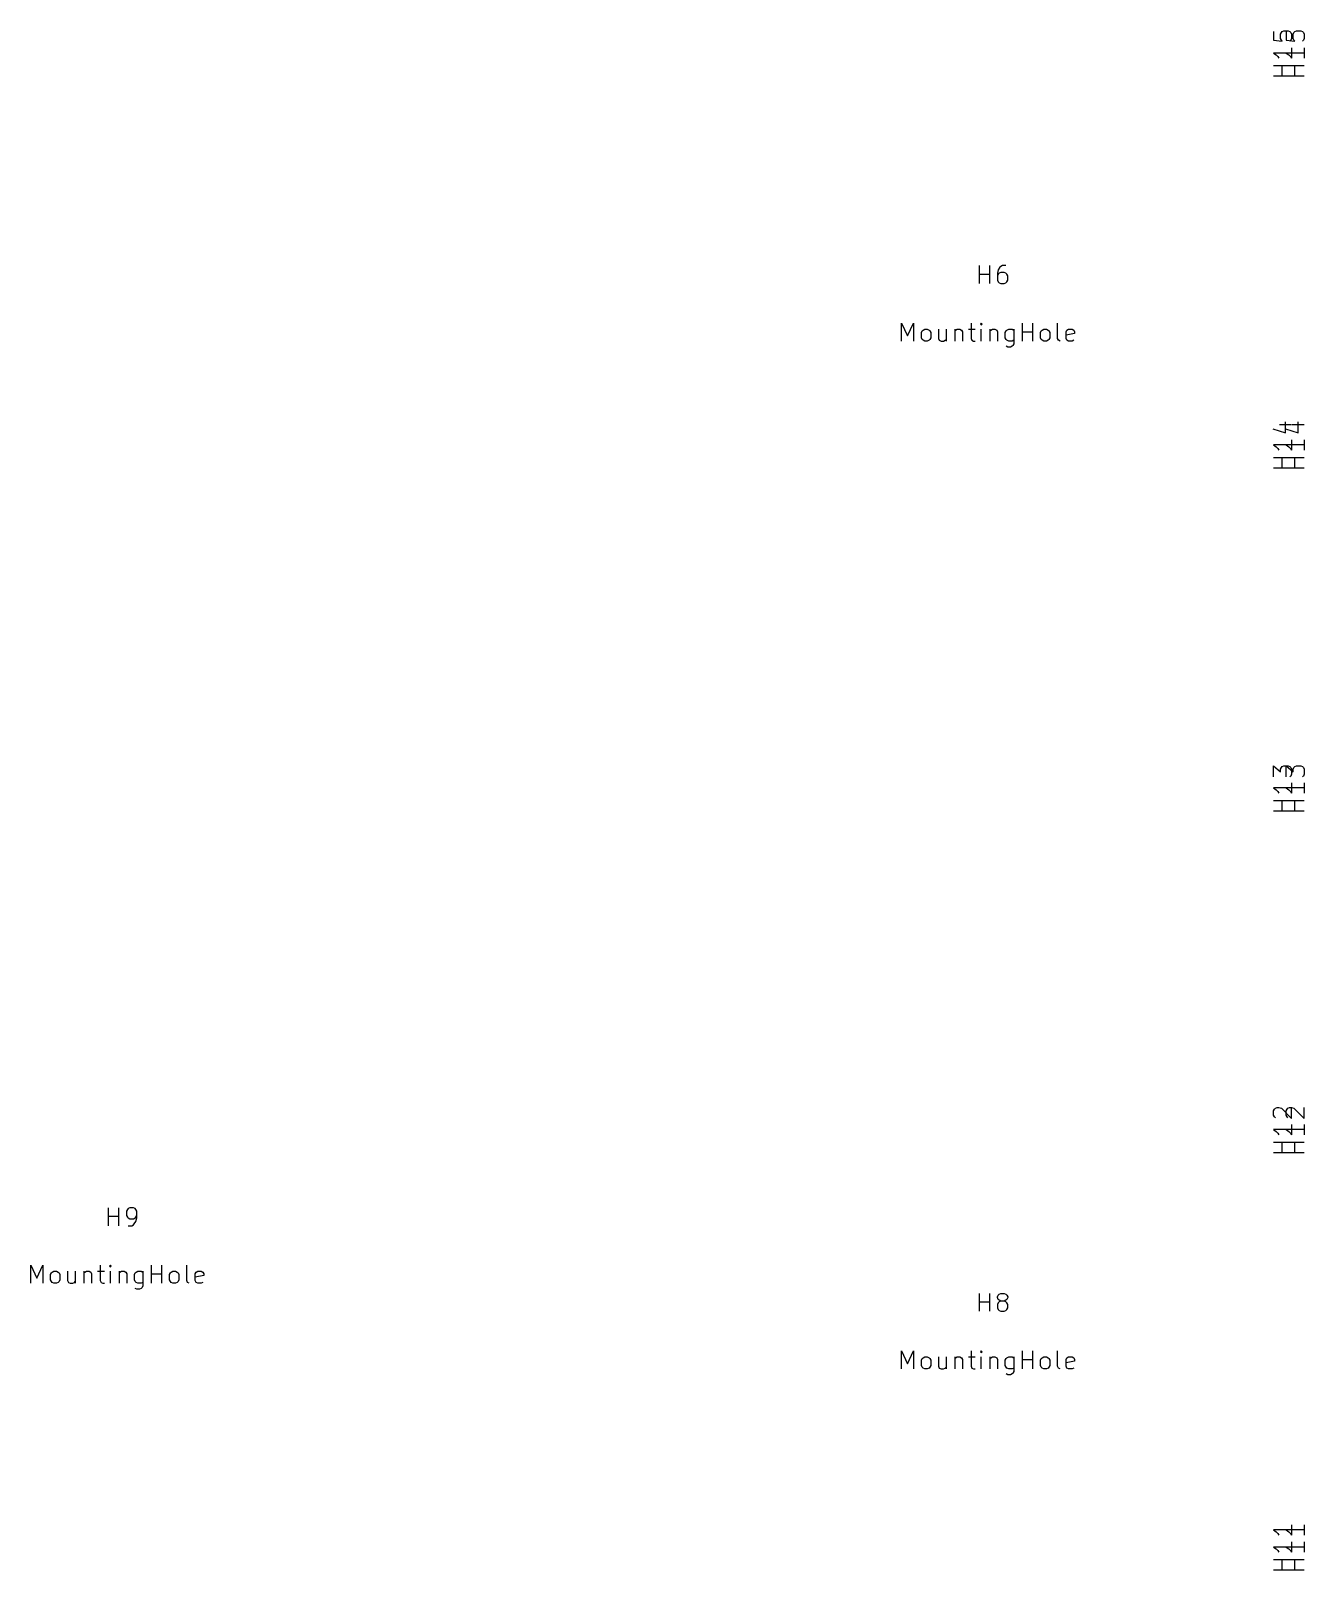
# Model space of a CAD drawing. Extents: x 64 to 353, y -155 to -55.
# Drawn here: x 136.2 to 207, y -152.7 to -67.1 of the extents above; entities that cross this region are included whole.
import ezdxf

# ---------------------------------------------------------------- set-up
doc = ezdxf.new("R2010")
doc.units = 0
doc.layers.add('BLACK', color=7, linetype='CONTINUOUS')

msp = doc.modelspace()

# ---------------------------------------------------------------- linework, layer by layer
at = {"layer": 'BLACK', "linetype": 'CONTINUOUS'}
for p, q in [((205.279, -67.1633), (205.279, -67.6395)), ((205.66, -67.3062), (205.708, -67.2109)), ((205.66, -67.5443), (205.66, -67.3062)), ((205.708, -67.6395), (205.66, -67.5443)), ((205.708, -67.2109), (205.756, -67.1633)), ((205.756, -67.1633), (205.851, -67.1157)), ((205.851, -67.1157), (206.089, -67.1157)), ((205.979, -67.1633), (205.979, -67.6395)), ((206.089, -67.1157), (206.184, -67.1633)), ((206.184, -67.1633), (206.232, -67.2109)), ((206.232, -67.2109), (206.279, -67.3062)), ((206.279, -67.5443), (206.232, -67.6395)), ((206.279, -67.3062), (206.279, -67.5443)), ((206.36, -67.3062), (206.408, -67.2109)), ((206.36, -67.5443), (206.36, -67.3062)), ((206.408, -67.6395), (206.36, -67.5443)), ((206.408, -67.2109), (206.456, -67.1633)), ((206.456, -67.1633), (206.551, -67.1157)), ((206.551, -67.1157), (206.789, -67.1157)), ((206.789, -67.1157), (206.884, -67.1633)), ((206.884, -67.1633), (206.932, -67.2109)), ((206.932, -67.2109), (206.979, -67.3062)), ((206.979, -67.5443), (206.932, -67.6395)), ((206.979, -67.3062), (206.979, -67.5443)), ((205.279, -67.6395), (205.756, -67.6871)), ((206.279, -68.3538), (205.279, -68.3538)), ((205.279, -68.3538), (205.422, -68.449)), ((205.422, -68.449), (205.517, -68.5443)), ((205.756, -67.6871), (205.708, -67.6395)), ((205.979, -67.6395), (206.456, -67.6871)), ((206.979, -68.3538), (205.979, -68.3538)), ((205.979, -68.3538), (206.122, -68.449)), ((206.122, -68.449), (206.217, -68.5443)), ((206.232, -67.6395), (206.184, -67.6871)), ((206.279, -68.0681), (206.279, -68.6395)), ((206.456, -67.6871), (206.408, -67.6395)), ((206.932, -67.6395), (206.884, -67.6871)), ((206.979, -68.0681), (206.979, -68.6395)), ((206.279, -69.0681), (205.279, -69.0681)), ((205.517, -68.5443), (205.565, -68.6395)), ((205.756, -69.6395), (205.756, -69.0681)), ((206.979, -69.0681), (205.979, -69.0681)), ((206.217, -68.5443), (206.265, -68.6395)), ((206.456, -69.6395), (206.456, -69.0681)), ((206.279, -69.6395), (205.279, -69.6395)), ((206.979, -69.6395), (205.979, -69.6395)), ((188.92, -81.1736), (188.92, -80.1736)), ((189.492, -81.1736), (189.492, -80.1736)), ((189.968, -80.4117), (189.92, -80.6022)), ((190.063, -80.2688), (189.968, -80.4117)), ((190.111, -80.2212), (190.063, -80.2688)), ((190.206, -80.1736), (190.111, -80.2212)), ((190.397, -80.1736), (190.206, -80.1736)), ((188.92, -80.6498), (189.492, -80.6498)), ((189.92, -80.6022), (189.92, -80.9831)), ((189.968, -80.6498), (189.92, -80.745)), ((189.92, -80.9831), (189.968, -81.0783)), ((190.016, -80.6022), (189.968, -80.6498)), ((189.968, -81.0783), (190.016, -81.126)), ((190.111, -80.5545), (190.016, -80.6022)), ((190.016, -81.126), (190.111, -81.1736)), ((190.301, -80.5545), (190.111, -80.5545)), ((190.111, -81.1736), (190.301, -81.1736)), ((190.397, -80.6022), (190.301, -80.5545)), ((190.301, -81.1736), (190.397, -81.126)), ((190.444, -80.6498), (190.397, -80.6022)), ((190.397, -81.126), (190.444, -81.0783)), ((190.492, -80.745), (190.444, -80.6498)), ((190.444, -81.0783), (190.492, -80.9831)), ((190.492, -80.9831), (190.492, -80.745)), ((184.597, -84.3736), (184.597, -83.3736)), ((184.597, -83.3736), (184.93, -84.0879)), ((184.93, -84.0879), (185.263, -83.3736)), ((185.263, -83.3736), (185.263, -84.3736)), ((185.692, -83.8974), (185.74, -83.8022)), ((185.74, -83.8022), (185.787, -83.7545)), ((185.787, -83.7545), (185.882, -83.7069)), ((185.882, -83.7069), (186.025, -83.7069)), ((186.025, -83.7069), (186.12, -83.7545)), ((186.12, -83.7545), (186.168, -83.8022)), ((186.168, -83.8022), (186.216, -83.8974)), ((186.644, -83.7069), (186.644, -84.2307)), ((187.073, -83.7069), (187.073, -84.3736)), ((187.549, -83.7069), (187.549, -84.3736)), ((187.549, -83.8022), (187.597, -83.7545)), ((187.597, -83.7545), (187.692, -83.7069)), ((187.692, -83.7069), (187.835, -83.7069)), ((187.835, -83.7069), (187.93, -83.7545)), ((187.93, -83.7545), (187.978, -83.8498)), ((187.978, -83.8498), (187.978, -84.3736)), ((188.311, -83.7069), (188.692, -83.7069)), ((188.454, -83.3736), (188.454, -84.2307)), ((189.025, -83.3736), (188.978, -83.4212)), ((188.978, -83.4212), (189.025, -83.4688)), ((189.073, -83.4212), (189.025, -83.3736)), ((189.025, -83.3736), (189.025, -83.4688)), ((189.025, -83.4688), (189.073, -83.4212)), ((189.025, -84.3736), (189.025, -83.7069)), ((189.501, -83.7069), (189.501, -84.3736)), ((189.501, -83.8022), (189.549, -83.7545)), ((189.549, -83.7545), (189.644, -83.7069)), ((189.644, -83.7069), (189.787, -83.7069)), ((189.787, -83.7069), (189.882, -83.7545)), ((189.882, -83.7545), (189.93, -83.8498)), ((189.93, -83.8498), (189.93, -84.3736)), ((190.359, -83.8974), (190.406, -83.8022)), ((190.406, -83.8022), (190.454, -83.7545)), ((190.454, -83.7545), (190.549, -83.7069)), ((190.549, -83.7069), (190.74, -83.7069)), ((190.74, -83.7069), (190.835, -83.7545)), ((190.835, -83.7069), (190.835, -84.5164)), ((191.311, -84.3736), (191.311, -83.3736)), ((191.311, -83.8498), (191.882, -83.8498)), ((191.882, -84.3736), (191.882, -83.3736)), ((192.311, -83.8974), (192.359, -83.8022)), ((192.359, -83.8022), (192.406, -83.7545)), ((192.406, -83.7545), (192.501, -83.7069)), ((192.501, -83.7069), (192.644, -83.7069)), ((192.644, -83.7069), (192.74, -83.7545)), ((192.74, -83.7545), (192.787, -83.8022)), ((192.787, -83.8022), (192.835, -83.8974)), ((193.263, -84.2307), (193.263, -83.3736)), ((193.74, -83.8498), (193.787, -83.7545)), ((193.74, -84.2307), (193.74, -83.8498)), ((193.787, -83.7545), (193.882, -83.7069)), ((193.882, -83.7069), (194.073, -83.7069)), ((194.073, -83.7069), (194.168, -83.7545)), ((194.168, -83.7545), (194.216, -83.8498)), ((194.216, -83.8498), (194.216, -83.945)), ((185.692, -84.1831), (185.692, -83.8974)), ((185.74, -84.2783), (185.692, -84.1831)), ((185.787, -84.326), (185.74, -84.2783)), ((185.882, -84.3736), (185.787, -84.326)), ((186.025, -84.3736), (185.882, -84.3736)), ((186.12, -84.326), (186.025, -84.3736)), ((186.168, -84.2783), (186.12, -84.326)), ((186.216, -84.1831), (186.168, -84.2783)), ((186.216, -83.8974), (186.216, -84.1831)), ((186.644, -84.2307), (186.692, -84.326)), ((186.692, -84.326), (186.787, -84.3736)), ((186.787, -84.3736), (186.93, -84.3736)), ((186.93, -84.3736), (187.025, -84.326)), ((187.025, -84.326), (187.073, -84.2783)), ((188.454, -84.2307), (188.501, -84.326)), ((188.501, -84.326), (188.597, -84.3736)), ((188.597, -84.3736), (188.692, -84.3736)), ((190.359, -84.1831), (190.359, -83.8974)), ((190.406, -84.2783), (190.359, -84.1831)), ((190.454, -84.326), (190.406, -84.2783)), ((190.501, -84.7069), (190.406, -84.6593)), ((190.549, -84.3736), (190.454, -84.326)), ((190.644, -84.7069), (190.501, -84.7069)), ((190.74, -84.3736), (190.549, -84.3736)), ((190.74, -84.6593), (190.644, -84.7069)), ((190.835, -84.326), (190.74, -84.3736)), ((190.787, -84.6117), (190.74, -84.6593)), ((190.835, -84.5164), (190.787, -84.6117)), ((192.311, -84.1831), (192.311, -83.8974)), ((192.359, -84.2783), (192.311, -84.1831)), ((192.406, -84.326), (192.359, -84.2783)), ((192.501, -84.3736), (192.406, -84.326)), ((192.644, -84.3736), (192.501, -84.3736)), ((192.74, -84.326), (192.644, -84.3736)), ((192.787, -84.2783), (192.74, -84.326)), ((192.835, -84.1831), (192.787, -84.2783)), ((192.835, -83.8974), (192.835, -84.1831)), ((193.311, -84.326), (193.263, -84.2307)), ((193.406, -84.3736), (193.311, -84.326)), ((194.216, -83.945), (193.74, -84.0402)), ((193.787, -84.326), (193.74, -84.2307)), ((193.882, -84.3736), (193.787, -84.326)), ((194.073, -84.3736), (193.882, -84.3736)), ((194.168, -84.326), (194.073, -84.3736)), ((205.613, -89.0041), (206.279, -89.0041)), ((205.946, -89.4803), (205.946, -88.8613)), ((206.313, -89.0041), (206.979, -89.0041)), ((206.646, -89.4803), (206.646, -88.8613)), ((205.232, -89.2422), (205.946, -89.4803)), ((205.932, -89.2422), (206.646, -89.4803)), ((206.279, -89.8613), (206.279, -90.4327)), ((206.979, -89.8613), (206.979, -90.4327)), ((206.279, -90.147), (205.279, -90.147)), ((205.279, -90.147), (205.422, -90.2422)), ((205.422, -90.2422), (205.517, -90.3375)), ((205.517, -90.3375), (205.565, -90.4327)), ((206.979, -90.147), (205.979, -90.147)), ((205.979, -90.147), (206.122, -90.2422)), ((206.122, -90.2422), (206.217, -90.3375)), ((206.217, -90.3375), (206.265, -90.4327)), ((206.279, -90.8613), (205.279, -90.8613)), ((206.279, -91.4327), (205.279, -91.4327)), ((205.756, -91.4327), (205.756, -90.8613)), ((206.979, -90.8613), (205.979, -90.8613)), ((206.979, -91.4327), (205.979, -91.4327)), ((206.456, -91.4327), (206.456, -90.8613)), ((205.279, -108.603), (205.279, -107.984)), ((205.279, -107.984), (205.66, -108.318)), ((205.66, -108.175), (205.708, -108.08)), ((205.66, -108.318), (205.66, -108.175)), ((205.708, -108.08), (205.756, -108.032)), ((205.756, -108.032), (205.851, -107.984)), ((205.851, -107.984), (206.089, -107.984)), ((205.979, -108.603), (205.979, -107.984)), ((205.979, -107.984), (206.36, -108.318)), ((206.089, -107.984), (206.184, -108.032)), ((206.184, -108.032), (206.232, -108.08)), ((206.232, -108.556), (206.184, -108.603)), ((206.232, -108.08), (206.279, -108.175)), ((206.279, -108.46), (206.232, -108.556)), ((206.279, -108.175), (206.279, -108.46)), ((206.36, -108.175), (206.408, -108.08)), ((206.36, -108.318), (206.36, -108.175)), ((206.408, -108.08), (206.456, -108.032)), ((206.456, -108.032), (206.551, -107.984)), ((206.551, -107.984), (206.789, -107.984)), ((206.789, -107.984), (206.884, -108.032)), ((206.884, -108.032), (206.932, -108.08)), ((206.932, -108.556), (206.884, -108.603)), ((206.932, -108.08), (206.979, -108.175)), ((206.979, -108.46), (206.932, -108.556)), ((206.979, -108.175), (206.979, -108.46)), ((206.279, -109.222), (205.279, -109.222)), ((205.279, -109.222), (205.422, -109.318)), ((205.422, -109.318), (205.517, -109.413)), ((205.517, -109.413), (205.565, -109.508)), ((206.979, -109.222), (205.979, -109.222)), ((205.979, -109.222), (206.122, -109.318)), ((206.122, -109.318), (206.217, -109.413)), ((206.217, -109.413), (206.265, -109.508)), ((206.279, -108.937), (206.279, -109.508)), ((206.979, -108.937), (206.979, -109.508)), ((206.279, -109.937), (205.279, -109.937)), ((205.756, -110.508), (205.756, -109.937)), ((206.979, -109.937), (205.979, -109.937)), ((206.456, -110.508), (206.456, -109.937)), ((206.279, -110.508), (205.279, -110.508)), ((206.979, -110.508), (205.979, -110.508)), ((205.279, -127.174), (205.327, -127.079)), ((205.279, -127.412), (205.279, -127.174)), ((205.327, -127.507), (205.279, -127.412)), ((205.327, -127.079), (205.375, -127.031)), ((205.375, -127.555), (205.327, -127.507)), ((205.375, -127.031), (205.47, -126.983)), ((205.47, -126.983), (205.565, -126.983)), ((205.565, -126.983), (205.708, -127.031)), ((205.708, -127.031), (206.279, -127.603)), ((205.979, -127.174), (206.027, -127.079)), ((205.979, -127.412), (205.979, -127.174)), ((206.027, -127.507), (205.979, -127.412)), ((206.027, -127.079), (206.075, -127.031)), ((206.075, -127.555), (206.027, -127.507)), ((206.075, -127.031), (206.17, -126.983)), ((206.17, -126.983), (206.265, -126.983)), ((206.265, -126.983), (206.408, -127.031)), ((206.279, -127.603), (206.279, -126.983)), ((206.408, -127.031), (206.979, -127.603)), ((206.979, -127.603), (206.979, -126.983)), ((206.279, -128.222), (205.279, -128.222)), ((205.279, -128.222), (205.422, -128.317)), ((205.422, -128.317), (205.517, -128.412)), ((206.979, -128.222), (205.979, -128.222)), ((205.979, -128.222), (206.122, -128.317)), ((206.122, -128.317), (206.217, -128.412)), ((206.279, -127.936), (206.279, -128.507)), ((206.979, -127.936), (206.979, -128.507)), ((206.279, -128.936), (205.279, -128.936)), ((205.517, -128.412), (205.565, -128.507)), ((205.756, -129.507), (205.756, -128.936)), ((206.979, -128.936), (205.979, -128.936)), ((206.217, -128.412), (206.265, -128.507)), ((206.456, -129.507), (206.456, -128.936)), ((206.279, -129.507), (205.279, -129.507)), ((206.979, -129.507), (205.979, -129.507)), ((140.502, -133.561), (140.502, -132.561)), ((141.073, -133.561), (141.073, -132.561)), ((141.549, -132.656), (141.502, -132.752)), ((141.597, -132.609), (141.549, -132.656)), ((141.692, -132.561), (141.597, -132.609)), ((141.883, -132.561), (141.692, -132.561)), ((141.978, -132.609), (141.883, -132.561)), ((142.026, -132.656), (141.978, -132.609)), ((142.073, -132.752), (142.026, -132.656)), ((140.502, -133.037), (141.073, -133.037)), ((141.502, -132.752), (141.502, -132.99)), ((141.502, -132.99), (141.549, -133.085)), ((141.549, -133.085), (141.597, -133.133)), ((141.597, -133.133), (141.692, -133.18)), ((141.692, -133.18), (141.883, -133.18)), ((141.787, -133.561), (141.883, -133.513)), ((141.883, -133.18), (141.978, -133.133)), ((141.883, -133.513), (141.93, -133.466)), ((141.93, -133.466), (142.026, -133.323)), ((141.978, -133.133), (142.026, -133.085)), ((142.026, -133.085), (142.073, -132.99)), ((142.026, -133.323), (142.073, -133.133)), ((142.073, -133.133), (142.073, -132.752)), ((141.597, -133.561), (141.787, -133.561)), ((136.178, -136.761), (136.178, -135.761)), ((136.178, -135.761), (136.511, -136.475)), ((136.511, -136.475), (136.845, -135.761)), ((136.845, -135.761), (136.845, -136.761)), ((137.368, -136.142), (137.464, -136.094)), ((137.464, -136.094), (137.607, -136.094)), ((137.607, -136.094), (137.702, -136.142)), ((138.226, -136.094), (138.226, -136.618)), ((138.654, -136.094), (138.654, -136.761)), ((139.13, -136.094), (139.13, -136.761)), ((139.178, -136.142), (139.273, -136.094)), ((139.273, -136.094), (139.416, -136.094)), ((139.416, -136.094), (139.511, -136.142)), ((139.892, -136.094), (140.273, -136.094)), ((140.035, -135.761), (140.035, -136.618)), ((140.607, -135.761), (140.559, -135.809)), ((140.559, -135.809), (140.607, -135.856)), ((140.654, -135.809), (140.607, -135.761)), ((140.607, -135.761), (140.607, -135.856)), ((140.607, -135.856), (140.654, -135.809)), ((140.607, -136.761), (140.607, -136.094)), ((141.083, -136.094), (141.083, -136.761)), ((141.13, -136.142), (141.226, -136.094)), ((141.226, -136.094), (141.368, -136.094)), ((141.368, -136.094), (141.464, -136.142)), ((142.035, -136.142), (142.13, -136.094)), ((142.13, -136.094), (142.321, -136.094)), ((142.321, -136.094), (142.416, -136.142)), ((142.416, -136.094), (142.416, -136.904)), ((142.892, -136.761), (142.892, -135.761)), ((143.464, -136.761), (143.464, -135.761)), ((143.987, -136.142), (144.083, -136.094)), ((144.083, -136.094), (144.226, -136.094)), ((144.226, -136.094), (144.321, -136.142)), ((144.845, -136.618), (144.845, -135.761)), ((145.368, -136.142), (145.464, -136.094)), ((145.464, -136.094), (145.654, -136.094)), ((145.654, -136.094), (145.749, -136.142)), ((137.273, -136.285), (137.321, -136.19)), ((137.273, -136.571), (137.273, -136.285)), ((137.321, -136.666), (137.273, -136.571)), ((137.321, -136.19), (137.368, -136.142)), ((137.368, -136.713), (137.321, -136.666)), ((137.464, -136.761), (137.368, -136.713)), ((137.607, -136.761), (137.464, -136.761)), ((137.702, -136.713), (137.607, -136.761)), ((137.702, -136.142), (137.749, -136.19)), ((137.749, -136.666), (137.702, -136.713)), ((137.749, -136.19), (137.797, -136.285)), ((137.797, -136.571), (137.749, -136.666)), ((137.797, -136.285), (137.797, -136.571)), ((138.226, -136.618), (138.273, -136.713)), ((138.273, -136.713), (138.368, -136.761)), ((138.368, -136.761), (138.511, -136.761)), ((138.511, -136.761), (138.607, -136.713)), ((138.607, -136.713), (138.654, -136.666)), ((139.13, -136.19), (139.178, -136.142)), ((139.511, -136.142), (139.559, -136.237)), ((139.559, -136.237), (139.559, -136.761)), ((140.035, -136.618), (140.083, -136.713)), ((140.083, -136.713), (140.178, -136.761)), ((140.178, -136.761), (140.273, -136.761)), ((141.083, -136.19), (141.13, -136.142)), ((141.464, -136.142), (141.511, -136.237)), ((141.511, -136.237), (141.511, -136.761)), ((141.94, -136.285), (141.987, -136.19)), ((141.94, -136.571), (141.94, -136.285)), ((141.987, -136.666), (141.94, -136.571)), ((141.987, -136.19), (142.035, -136.142)), ((142.035, -136.713), (141.987, -136.666)), ((142.13, -136.761), (142.035, -136.713)), ((142.321, -136.761), (142.13, -136.761)), ((142.416, -136.713), (142.321, -136.761)), ((142.416, -136.904), (142.368, -136.999)), ((142.892, -136.237), (143.464, -136.237)), ((143.892, -136.285), (143.94, -136.19)), ((143.892, -136.571), (143.892, -136.285)), ((143.94, -136.666), (143.892, -136.571)), ((143.94, -136.19), (143.987, -136.142)), ((143.987, -136.713), (143.94, -136.666)), ((144.083, -136.761), (143.987, -136.713)), ((144.226, -136.761), (144.083, -136.761)), ((144.321, -136.713), (144.226, -136.761)), ((144.321, -136.142), (144.368, -136.19)), ((144.368, -136.666), (144.321, -136.713)), ((144.368, -136.19), (144.416, -136.285)), ((144.416, -136.571), (144.368, -136.666)), ((144.416, -136.285), (144.416, -136.571)), ((144.892, -136.713), (144.845, -136.618)), ((144.987, -136.761), (144.892, -136.713)), ((145.321, -136.237), (145.368, -136.142)), ((145.321, -136.618), (145.321, -136.237)), ((145.797, -136.333), (145.321, -136.428)), ((145.368, -136.713), (145.321, -136.618)), ((145.464, -136.761), (145.368, -136.713)), ((145.654, -136.761), (145.464, -136.761)), ((145.749, -136.713), (145.654, -136.761)), ((145.749, -136.142), (145.797, -136.237)), ((145.797, -136.237), (145.797, -136.333)), ((142.083, -137.094), (141.987, -137.047)), ((142.226, -137.094), (142.083, -137.094)), ((142.321, -137.047), (142.226, -137.094)), ((142.368, -136.999), (142.321, -137.047)), ((188.92, -138.324), (188.92, -137.324)), ((188.92, -137.8), (189.492, -137.8)), ((189.492, -138.324), (189.492, -137.324)), ((189.92, -137.514), (189.968, -137.419)), ((189.92, -137.562), (189.92, -137.514)), ((189.968, -137.657), (189.92, -137.562)), ((189.968, -137.419), (190.016, -137.371)), ((190.016, -137.705), (189.968, -137.657)), ((190.016, -137.8), (189.968, -137.847)), ((190.016, -137.371), (190.111, -137.324)), ((190.111, -137.752), (190.016, -137.705)), ((190.111, -137.752), (190.016, -137.8)), ((190.111, -137.324), (190.301, -137.324)), ((190.301, -137.752), (190.111, -137.752)), ((190.301, -137.324), (190.397, -137.371)), ((190.397, -137.705), (190.301, -137.752)), ((190.397, -137.8), (190.301, -137.752)), ((190.397, -137.371), (190.444, -137.419)), ((190.444, -137.657), (190.397, -137.705)), ((190.444, -137.847), (190.397, -137.8)), ((190.444, -137.419), (190.492, -137.514)), ((190.492, -137.562), (190.444, -137.657)), ((190.492, -137.514), (190.492, -137.562)), ((189.968, -137.847), (189.92, -137.943)), ((189.92, -137.943), (189.92, -138.133)), ((189.92, -138.133), (189.968, -138.228)), ((189.968, -138.228), (190.016, -138.276)), ((190.016, -138.276), (190.111, -138.324)), ((190.111, -138.324), (190.301, -138.324)), ((190.301, -138.324), (190.397, -138.276)), ((190.397, -138.276), (190.444, -138.228)), ((190.492, -137.943), (190.444, -137.847)), ((190.444, -138.228), (190.492, -138.133)), ((190.492, -138.133), (190.492, -137.943)), ((184.597, -141.524), (184.597, -140.524)), ((184.597, -140.524), (184.93, -141.238)), ((184.93, -141.238), (185.263, -140.524)), ((185.263, -140.524), (185.263, -141.524)), ((185.692, -141.047), (185.74, -140.952)), ((185.692, -141.333), (185.692, -141.047)), ((185.74, -140.952), (185.787, -140.905)), ((185.787, -140.905), (185.882, -140.857)), ((185.882, -140.857), (186.025, -140.857)), ((186.025, -140.857), (186.12, -140.905)), ((186.12, -140.905), (186.168, -140.952)), ((186.168, -140.952), (186.216, -141.047)), ((186.216, -141.047), (186.216, -141.333)), ((186.644, -140.857), (186.644, -141.381)), ((187.073, -140.857), (187.073, -141.524)), ((187.549, -140.857), (187.549, -141.524)), ((187.549, -140.952), (187.597, -140.905)), ((187.597, -140.905), (187.692, -140.857)), ((187.692, -140.857), (187.835, -140.857)), ((187.835, -140.857), (187.93, -140.905)), ((187.93, -140.905), (187.978, -141)), ((187.978, -141), (187.978, -141.524)), ((188.311, -140.857), (188.692, -140.857)), ((188.454, -140.524), (188.454, -141.381)), ((189.025, -140.524), (188.978, -140.571)), ((188.978, -140.571), (189.025, -140.619)), ((189.073, -140.571), (189.025, -140.524)), ((189.025, -140.524), (189.025, -140.619)), ((189.025, -140.619), (189.073, -140.571)), ((189.025, -141.524), (189.025, -140.857)), ((189.501, -140.857), (189.501, -141.524)), ((189.501, -140.952), (189.549, -140.905)), ((189.549, -140.905), (189.644, -140.857)), ((189.644, -140.857), (189.787, -140.857)), ((189.787, -140.857), (189.882, -140.905)), ((189.882, -140.905), (189.93, -141)), ((189.93, -141), (189.93, -141.524)), ((190.359, -141.047), (190.406, -140.952)), ((190.359, -141.333), (190.359, -141.047)), ((190.406, -140.952), (190.454, -140.905)), ((190.454, -140.905), (190.549, -140.857)), ((190.549, -140.857), (190.74, -140.857)), ((190.74, -140.857), (190.835, -140.905)), ((190.835, -140.857), (190.835, -141.666)), ((191.311, -141.524), (191.311, -140.524)), ((191.311, -141), (191.882, -141)), ((191.882, -141.524), (191.882, -140.524)), ((192.311, -141.047), (192.359, -140.952)), ((192.311, -141.333), (192.311, -141.047)), ((192.359, -140.952), (192.406, -140.905)), ((192.406, -140.905), (192.501, -140.857)), ((192.501, -140.857), (192.644, -140.857)), ((192.644, -140.857), (192.74, -140.905)), ((192.74, -140.905), (192.787, -140.952)), ((192.787, -140.952), (192.835, -141.047)), ((192.835, -141.047), (192.835, -141.333)), ((193.263, -141.381), (193.263, -140.524)), ((193.74, -141), (193.787, -140.905)), ((193.74, -141.381), (193.74, -141)), ((194.216, -141.095), (193.74, -141.19)), ((193.787, -140.905), (193.882, -140.857)), ((193.882, -140.857), (194.073, -140.857)), ((194.073, -140.857), (194.168, -140.905)), ((194.168, -140.905), (194.216, -141)), ((194.216, -141), (194.216, -141.095)), ((185.74, -141.428), (185.692, -141.333)), ((185.787, -141.476), (185.74, -141.428)), ((185.882, -141.524), (185.787, -141.476)), ((186.025, -141.524), (185.882, -141.524)), ((186.12, -141.476), (186.025, -141.524)), ((186.168, -141.428), (186.12, -141.476)), ((186.216, -141.333), (186.168, -141.428)), ((186.644, -141.381), (186.692, -141.476)), ((186.692, -141.476), (186.787, -141.524)), ((186.787, -141.524), (186.93, -141.524)), ((186.93, -141.524), (187.025, -141.476)), ((187.025, -141.476), (187.073, -141.428)), ((188.454, -141.381), (188.501, -141.476)), ((188.501, -141.476), (188.597, -141.524)), ((188.597, -141.524), (188.692, -141.524)), ((190.406, -141.428), (190.359, -141.333)), ((190.454, -141.476), (190.406, -141.428)), ((190.501, -141.857), (190.406, -141.809)), ((190.549, -141.524), (190.454, -141.476)), ((190.644, -141.857), (190.501, -141.857)), ((190.74, -141.524), (190.549, -141.524)), ((190.74, -141.809), (190.644, -141.857)), ((190.835, -141.476), (190.74, -141.524)), ((190.787, -141.762), (190.74, -141.809)), ((190.835, -141.666), (190.787, -141.762)), ((192.359, -141.428), (192.311, -141.333)), ((192.406, -141.476), (192.359, -141.428)), ((192.501, -141.524), (192.406, -141.476)), ((192.644, -141.524), (192.501, -141.524)), ((192.74, -141.476), (192.644, -141.524)), ((192.787, -141.428), (192.74, -141.476)), ((192.835, -141.333), (192.787, -141.428)), ((193.311, -141.476), (193.263, -141.381)), ((193.406, -141.524), (193.311, -141.476)), ((193.787, -141.476), (193.74, -141.381)), ((193.882, -141.524), (193.787, -141.476)), ((194.073, -141.524), (193.882, -141.524)), ((194.168, -141.476), (194.073, -141.524)), ((206.279, -150.482), (205.279, -150.482)), ((205.279, -150.482), (205.422, -150.577)), ((205.422, -150.577), (205.517, -150.672)), ((206.979, -150.482), (205.979, -150.482)), ((205.979, -150.482), (206.122, -150.577)), ((206.122, -150.577), (206.217, -150.672)), ((206.279, -150.196), (206.279, -150.767)), ((206.979, -150.196), (206.979, -150.767)), ((206.279, -151.434), (205.279, -151.434)), ((205.279, -151.434), (205.422, -151.529)), ((205.517, -150.672), (205.565, -150.767)), ((206.979, -151.434), (205.979, -151.434)), ((205.979, -151.434), (206.122, -151.529)), ((206.217, -150.672), (206.265, -150.767)), ((206.279, -151.148), (206.279, -151.72)), ((206.979, -151.148), (206.979, -151.72)), ((206.279, -152.148), (205.279, -152.148)), ((205.422, -151.529), (205.517, -151.624)), ((205.517, -151.624), (205.565, -151.72)), ((205.756, -152.72), (205.756, -152.148)), ((206.979, -152.148), (205.979, -152.148)), ((206.122, -151.529), (206.217, -151.624)), ((206.217, -151.624), (206.265, -151.72)), ((206.456, -152.72), (206.456, -152.148)), ((206.279, -152.72), (205.279, -152.72)), ((206.979, -152.72), (205.979, -152.72))]:
    msp.add_line(p, q, dxfattribs=at)

doc.saveas('drawing.dxf')
